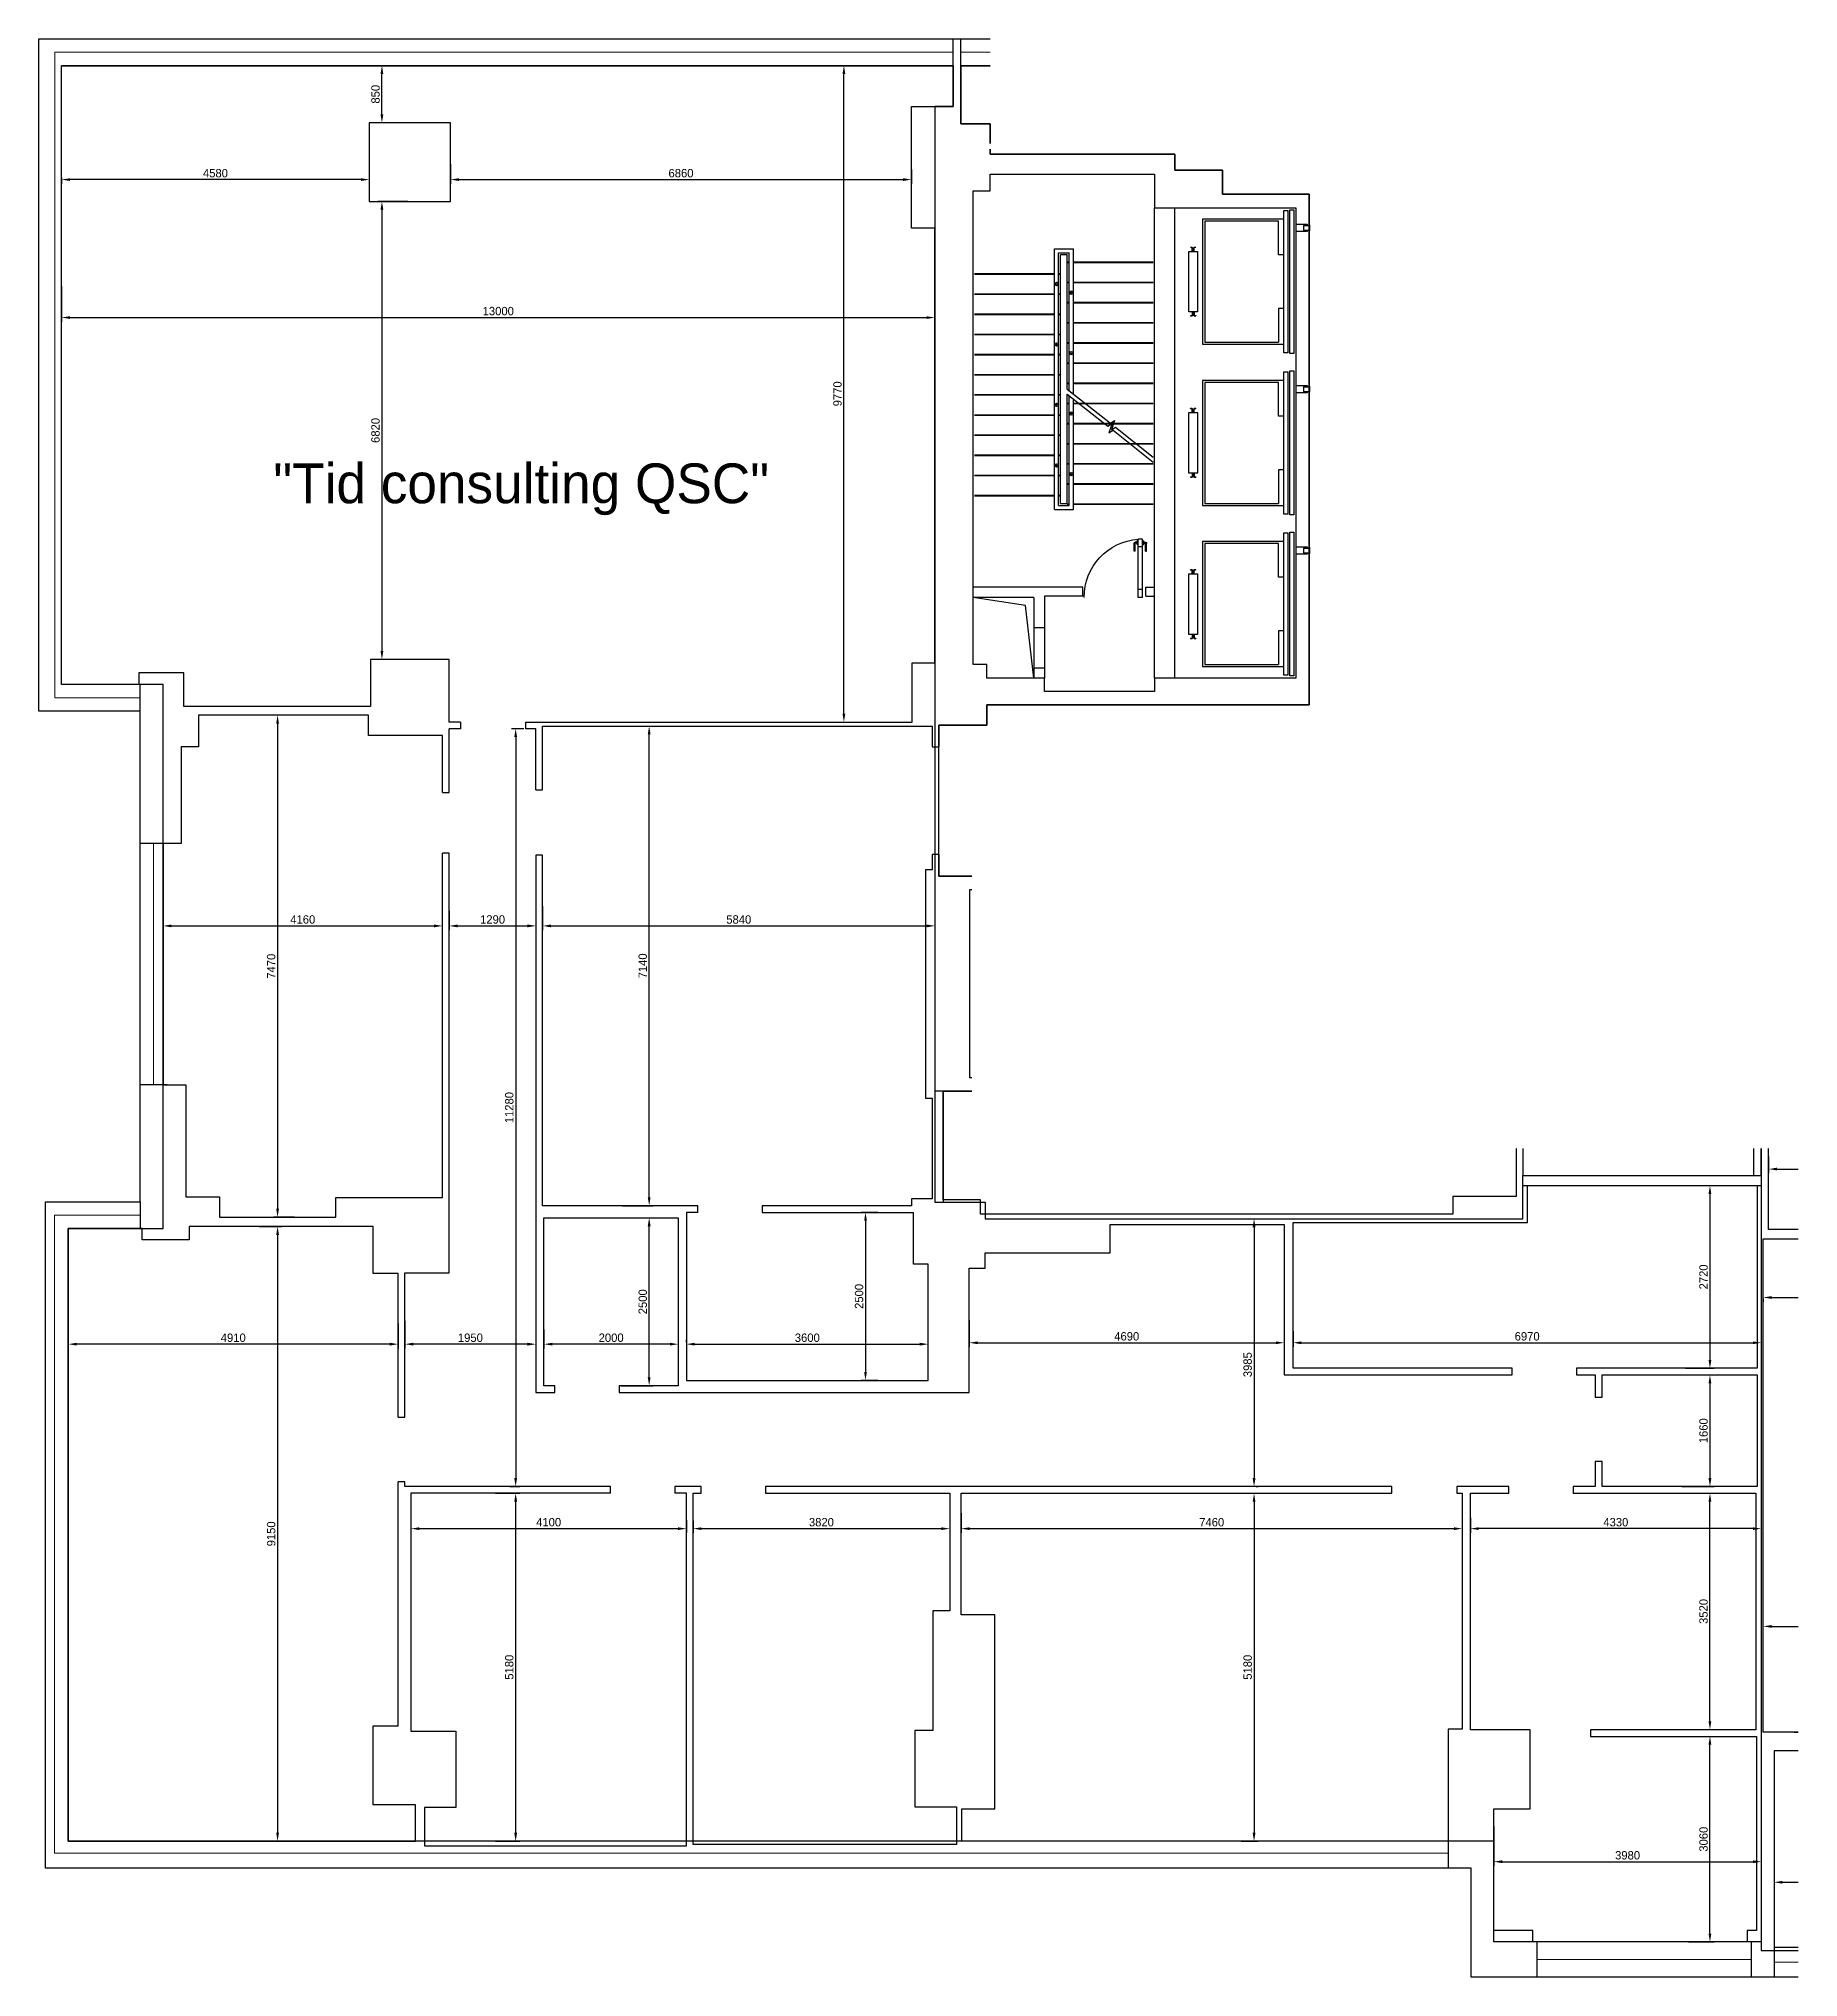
# Model space of a CAD drawing. Header units: millimetres. Extents: x 1184073 to 1210263, y -158142 to -129287.
import ezdxf

# ---------------------------------------------------------------- set-up
doc = ezdxf.new("R2010")
doc.units = ezdxf.units.MM
doc.linetypes.add('HIDDEN2', pattern=[4.7625, 3.175, -1.5875])
for name, color, linetype in [('Baca', 7, 'Continuous'), ('Divar-esas', 7, 'Continuous'), ('Divar-komek', 7, 'Continuous'), ('Lift', 7, 'Continuous'), ('Meheccer', 7, 'Continuous'), ('OFFICE_BOUNDARY', 3, 'Continuous'), ('Pillekan', 7, 'Continuous'), ('Qapi', 7, 'Continuous')]:
    doc.layers.add(name, color=color, linetype=linetype)

msp = doc.modelspace()

# ---------------------------------------------------------------- linework, layer by layer
for p, q in [((1184073, -139297), (1184073, -129287)), ((1184073, -129287), (1198233, -129287)), ((1198233, -129687), (1197798, -129687)), ((1197798, -129687), (1197798, -130552)), ((1197798, -130552), (1198233, -130552)), ((1198233, -130552), (1198233, -130847)), ((1198233, -130932), (1198233, -131002)), ((1198233, -131002), (1200983, -131002)), ((1200983, -131002), (1200983, -131242)), ((1200983, -131242), (1201693, -131242)), ((1201693, -131242), (1201693, -131602)), ((1201693, -131602), (1202983, -131602)), ((1202983, -131602), (1202983, -139202)), ((1201244, -132392), (1201218, -132392)), ((1201218, -132396), (1201218, -132392)), ((1201240, -132396), (1201218, -132396)), ((1201244, -132448), (1201244, -132400)), ((1201248, -132444), (1201248, -132396)), ((1201268, -132444), (1201268, -132396)), ((1201298, -132392), (1201272, -132392)), ((1201272, -132448), (1201272, -132400)), ((1201298, -132396), (1201276, -132396)), ((1201298, -132396), (1201298, -132392)), ((1201268, -132452), (1201248, -132452)), ((1201264, -132448), (1201252, -132448)), ((1201218, -133408), (1201218, -133412)), ((1201218, -133408), (1201240, -133408)), ((1201218, -133412), (1201244, -133412)), ((1201244, -133356), (1201244, -133404)), ((1201248, -133352), (1201268, -133352)), ((1201248, -133360), (1201248, -133408)), ((1201252, -133356), (1201264, -133356)), ((1201268, -133360), (1201268, -133408)), ((1201272, -133356), (1201272, -133404)), ((1201272, -133412), (1201298, -133412)), ((1201276, -133408), (1201298, -133408)), ((1201298, -133408), (1201298, -133412)), ((1201244, -134792), (1201218, -134792)), ((1201218, -134796), (1201218, -134792)), ((1201240, -134796), (1201218, -134796)), ((1201244, -134848), (1201244, -134800)), ((1201248, -134844), (1201248, -134796)), ((1201268, -134852), (1201248, -134852)), ((1201264, -134848), (1201252, -134848)), ((1201268, -134844), (1201268, -134796)), ((1201298, -134792), (1201272, -134792)), ((1201272, -134848), (1201272, -134800)), ((1201298, -134796), (1201276, -134796)), ((1201298, -134796), (1201298, -134792)), ((1201218, -135808), (1201218, -135812)), ((1201218, -135808), (1201240, -135808)), ((1201218, -135812), (1201244, -135812)), ((1201244, -135756), (1201244, -135804)), ((1201248, -135752), (1201268, -135752)), ((1201248, -135760), (1201248, -135808)), ((1201252, -135756), (1201264, -135756)), ((1201268, -135760), (1201268, -135808)), ((1201272, -135756), (1201272, -135804)), ((1201272, -135812), (1201298, -135812)), ((1201276, -135808), (1201298, -135808)), ((1201298, -135808), (1201298, -135812)), ((1201244, -137192), (1201218, -137192)), ((1201218, -137196), (1201218, -137192)), ((1201240, -137196), (1201218, -137196)), ((1201244, -137248), (1201244, -137200)), ((1201248, -137244), (1201248, -137196)), ((1201268, -137252), (1201248, -137252)), ((1201264, -137248), (1201252, -137248)), ((1201268, -137244), (1201268, -137196)), ((1201298, -137192), (1201272, -137192)), ((1201272, -137248), (1201272, -137200)), ((1201298, -137196), (1201276, -137196)), ((1201298, -137196), (1201298, -137192)), ((1201218, -138208), (1201218, -138212)), ((1201218, -138208), (1201240, -138208)), ((1201218, -138212), (1201244, -138212)), ((1201244, -138156), (1201244, -138204)), ((1201248, -138152), (1201268, -138152)), ((1201248, -138160), (1201248, -138208)), ((1201252, -138156), (1201264, -138156)), ((1201268, -138160), (1201268, -138208)), ((1201272, -138156), (1201272, -138204)), ((1201272, -138212), (1201298, -138212)), ((1201276, -138208), (1201298, -138208)), ((1201298, -138208), (1201298, -138212)), ((1185583, -139297), (1184073, -139297)), ((1185583, -146597), (1185583, -139297)), ((1202983, -139202), (1198183, -139202)), ((1198183, -139202), (1198183, -139502)), ((1198183, -139502), (1197473, -139502)), ((1197473, -139502), (1197473, -139827)), ((1197473, -141427), (1197473, -141752)), ((1197473, -141752), (1197963, -141752)), ((1197933, -144752), (1197933, -141952)), ((1197933, -141952), (1197963, -141952)), ((1197933, -144752), (1197933, -141952)), ((1197933, -141952), (1197963, -141952)), ((1197963, -144752), (1197933, -144752)), ((1197963, -144752), (1197933, -144752)), ((1197963, -144952), (1197533, -144952)), ((1197533, -144952), (1197533, -146602)), ((1197533, -146572), (1197533, -144952)), ((1197533, -144952), (1197963, -144952)), ((1206063, -145807), (1206063, -146522)), ((1206163, -145807), (1206163, -146207)), ((1209603, -146207), (1209603, -145807)), ((1209713, -146207), (1209713, -145807)), ((1209823, -147012), (1209823, -145807)), ((1206163, -146852), (1206163, -146207)), ((1206163, -146207), (1209713, -146207)), ((1206163, -146207), (1209603, -146207)), ((1198093, -146572), (1197533, -146572)), ((1198093, -146782), (1198093, -146572)), ((1206063, -146522), (1205123, -146522)), ((1205123, -146522), (1205123, -146782)), ((1184173, -156517), (1184173, -146597)), ((1184173, -146597), (1185583, -146597)), ((1197533, -146602), (1198163, -146602)), ((1205123, -146782), (1198093, -146782)), ((1198163, -146602), (1198163, -146852)), ((1198163, -146852), (1206163, -146852)), ((1209743, -154492), (1209743, -147152)), ((1209743, -147152), (1210263, -147152)), ((1210263, -147012), (1209823, -147012)), ((1193813, -156167), (1193813, -150937)), ((1193813, -150937), (1193933, -150937)), ((1194893, -150937), (1197633, -150937)), ((1197633, -150937), (1197633, -152687)), ((1197633, -152687), (1197383, -152687)), ((1197383, -152687), (1197383, -154467)), ((1197383, -154467), (1197113, -154467)), ((1197113, -154467), (1197113, -155607)), ((1210263, -154492), (1209743, -154492)), ((1210263, -154772), (1209903, -154772)), ((1209903, -154772), (1209903, -157522)), ((1197113, -155607), (1197733, -155607)), ((1197733, -155607), (1197733, -156167)), ((1197733, -156167), (1193813, -156167)), ((1205393, -156517), (1184173, -156517)), ((1205393, -158142), (1205393, -156517)), ((1209903, -157522), (1209903, -157692)), ((1209903, -157692), (1210263, -157692)), ((1210263, -158142), (1205393, -158142))]:
    msp.add_line(p, q)
at = {"color": 5, "lineweight": 5}
for p, q in [((1197798, -129487), (1198233, -129487)), ((1209903, -157917), (1210263, -157917))]:
    msp.add_line(p, q, dxfattribs=at)
at = {"color": 18, "lineweight": 30, "true_color": 0x000000}
for p, q in [((1184413, -138897), (1184413, -129687)), ((1184413, -129687), (1197683, -129687)), ((1197683, -129687), (1197683, -130297)), ((1197683, -130297), (1197413, -130297)), ((1197413, -130297), (1197413, -146602)), ((1185923, -138897), (1184413, -138897)), ((1185923, -146997), (1185923, -138897)), ((1209713, -145807), (1209713, -157742)), ((1206163, -146852), (1206163, -146357)), ((1206163, -146357), (1209713, -146357)), ((1209713, -146357), (1209713, -157617)), ((1197413, -146602), (1198163, -146602)), ((1198163, -146602), (1198163, -146852)), ((1198163, -146852), (1206163, -146852)), ((1184513, -156117), (1184513, -146997)), ((1184513, -146997), (1185923, -146997)), ((1205733, -156117), (1184513, -156117)), ((1205733, -157617), (1205733, -156117)), ((1209713, -157617), (1205733, -157617)), ((1209713, -157742), (1210263, -157742))]:
    msp.add_line(p, q, dxfattribs=at)
at = {"color": 0, "lineweight": -2, "transparency": 16777216}
for p, q in [((1189523, -129687), (1189119, -129687)), ((1189181, -130412), (1189181, -129812)), ((1195809, -129687), (1196120, -129687)), ((1196058, -139332), (1196058, -129812)), ((1189523, -130537), (1189119, -130537)), ((1190203, -131153), (1190203, -131445)), ((1197063, -131233), (1197063, -131445)), ((1184413, -131351), (1184413, -131445)), ((1188868, -131383), (1184538, -131383)), ((1188993, -131351), (1188993, -131445)), ((1190328, -131383), (1196938, -131383)), ((1189567, -131707), (1189119, -131707)), ((1189181, -131832), (1189181, -138402)), ((1184413, -132972), (1184413, -133499)), ((1197413, -132972), (1197413, -133499)), ((1184538, -133437), (1197288, -133437)), ((1189567, -138527), (1189119, -138527)), ((1188279, -139357), (1187566, -139357)), ((1187628, -139482), (1187628, -146702)), ((1191292, -139557), (1191109, -139557)), ((1192936, -139517), (1193221, -139517)), ((1193159, -146532), (1193159, -139642)), ((1195809, -139457), (1196120, -139457)), ((1191172, -139682), (1191172, -150712)), ((1191573, -142200), (1191573, -142554)), ((1185923, -142461), (1185923, -142429)), ((1186048, -142492), (1189958, -142492)), ((1190083, -142461), (1190083, -142429)), ((1190183, -142268), (1190183, -142554)), ((1190308, -142492), (1191348, -142492)), ((1191473, -142268), (1191473, -142554)), ((1191698, -142492), (1197288, -142492)), ((1197413, -142327), (1197413, -142554)), ((1209823, -145923), (1209823, -146174)), ((1208586, -146357), (1209011, -146357)), ((1208949, -146482), (1208949, -148952)), ((1187882, -146827), (1187566, -146827)), ((1192759, -146657), (1193221, -146657)), ((1192904, -146837), (1193221, -146837)), ((1196567, -146757), (1196317, -146757)), ((1202194, -146852), (1202226, -146852)), ((1187355, -146967), (1187691, -146967)), ((1187628, -147092), (1187628, -155992)), ((1193159, -149212), (1193159, -146962)), ((1196379, -146882), (1196379, -149132)), ((1202163, -146977), (1202163, -150712)), ((1202613, -148230), (1202613, -148760)), ((1209743, -148045), (1209743, -148086)), ((1184513, -148587), (1184513, -148781)), ((1189423, -148411), (1189423, -148781)), ((1189523, -148371), (1189523, -148781)), ((1191473, -148391), (1191473, -148781)), ((1191593, -148501), (1191593, -148781)), ((1193593, -148501), (1193593, -148781)), ((1197923, -148362), (1197923, -148760)), ((1202743, -148526), (1202743, -148760)), ((1209713, -148422), (1209713, -148760)), ((1189298, -148718), (1184638, -148718)), ((1191348, -148718), (1189648, -148718)), ((1193468, -148718), (1191718, -148718)), ((1193713, -148687), (1193713, -148656)), ((1193838, -148718), (1197188, -148718)), ((1197313, -148687), (1197313, -148656)), ((1198048, -148697), (1202488, -148697)), ((1202868, -148697), (1209588, -148697)), ((1208529, -149177), (1209011, -149177)), ((1208586, -149077), (1209011, -149077)), ((1192744, -149337), (1193221, -149337)), ((1196567, -149257), (1196317, -149257)), ((1208949, -149302), (1208949, -150712)), ((1191084, -150837), (1191234, -150837)), ((1202194, -150837), (1202226, -150837)), ((1208529, -150837), (1209011, -150837)), ((1190870, -150937), (1191234, -150937)), ((1191172, -155992), (1191172, -151062)), ((1201970, -150937), (1202226, -150937)), ((1202163, -151062), (1202163, -155992)), ((1208949, -154332), (1208949, -151062)), ((1208980, -150937), (1209011, -150937)), ((1189613, -151336), (1189613, -151527)), ((1189738, -151464), (1193588, -151464)), ((1193713, -151336), (1193713, -151527)), ((1193813, -151348), (1193813, -151527)), ((1193938, -151464), (1197508, -151464)), ((1197633, -151348), (1197633, -151527)), ((1197803, -151232), (1197803, -151527)), ((1197928, -151464), (1205138, -151464)), ((1205263, -151353), (1205263, -151527)), ((1205383, -151303), (1205383, -151527)), ((1209588, -151464), (1205508, -151464)), ((1209713, -151303), (1209713, -151527)), ((1209743, -152888), (1209743, -152857)), ((1208742, -154557), (1209011, -154557)), ((1209192, -154457), (1208886, -154457)), ((1208949, -157492), (1208949, -154682)), ((1205733, -155900), (1205733, -156484)), ((1209713, -155900), (1209713, -156484)), ((1187129, -156117), (1187691, -156117)), ((1190870, -156117), (1191234, -156117)), ((1201970, -156117), (1202226, -156117)), ((1205858, -156422), (1209588, -156422)), ((1209903, -156643), (1209903, -156790)), ((1208629, -157617), (1209011, -157617))]:
    msp.add_line(p, q, dxfattribs=at)
at = {"color": 1, "lineweight": 30}
for p, q in [((1197798, -129687), (1198233, -129687)), ((1197798, -130297), (1197798, -129687)), ((1197798, -130552), (1197798, -130297)), ((1198233, -130552), (1197798, -130552)), ((1198233, -130847), (1198233, -130552)), ((1198233, -131002), (1198233, -130932)), ((1200983, -131002), (1198233, -131002)), ((1200983, -131242), (1200983, -131002)), ((1201693, -131242), (1200983, -131242)), ((1201693, -131602), (1201693, -131242)), ((1202983, -131602), (1201693, -131602)), ((1202983, -139202), (1202983, -131602)), ((1198183, -139502), (1198183, -139202)), ((1198183, -139202), (1202983, -139202)), ((1197473, -141752), (1197473, -139502)), ((1197473, -139502), (1198183, -139502)), ((1197963, -141752), (1197473, -141752)), ((1197963, -144952), (1197413, -144952)), ((1197413, -144952), (1197413, -146602)), ((1209603, -146207), (1209603, -145807)), ((1206163, -146522), (1206163, -146207)), ((1206163, -146207), (1209603, -146207)), ((1206163, -146852), (1206163, -146522)), ((1197413, -146602), (1198163, -146602)), ((1198163, -146602), (1198163, -146852)), ((1198163, -146852), (1205123, -146852)), ((1205123, -146852), (1206163, -146852))]:
    msp.add_line(p, q, dxfattribs=at)
at = {"color": 0, "lineweight": -2}
for p, q in [((1209948, -146112), (1210263, -146112)), ((1210201, -147152), (1210263, -147152)), ((1209868, -148024), (1210263, -148024)), ((1209868, -152919), (1210263, -152919)), ((1210201, -154492), (1210263, -154492)), ((1210028, -156728), (1210263, -156728))]:
    msp.add_line(p, q, dxfattribs=at)
at = {"color": 5, "lineweight": 5}
for points in [[(1197683, -129487), (1184310, -129487), (1184310, -139096), (1185583, -139096)], [(1185783, -141267), (1185783, -144857)], [(1185583, -146797), (1184309, -146797), (1184309, -156296), (1205053, -156296)], [(1206373, -157879), (1209563, -157879)]]:
    msp.add_lwpolyline(points, dxfattribs=at)
for points in [[(1197683, -129687), (1197683, -129287)], [(1197798, -129882), (1197798, -129287)], [(1189013, -138527), (1189013, -139227), (1186233, -139227), (1186233, -138727), (1185563, -138727), (1185563, -138897), (1184413, -138897), (1184413, -129687)], [(1197683, -129687), (1184413, -129687)], [(1191323, -139457), (1197073, -139457), (1197073, -138577), (1197413, -138577), (1197413, -132107), (1197063, -132107), (1197063, -130297), (1197683, -130297), (1197683, -129687)], [(1188993, -131707), (1190203, -131707), (1190203, -130537), (1188993, -130537), (1188993, -131707)], [(1197983, -131552), (1198233, -131552), (1198233, -131302), (1200683, -131302), (1200683, -131802), (1202783, -131802), (1202783, -138802), (1200683, -138802), (1200683, -139002), (1199043, -139002), (1199043, -138802), (1198183, -138802), (1198183, -138602), (1197983, -138602), (1197983, -131552)], [(1197983, -131552), (1198233, -131552), (1198233, -131302), (1200683, -131302), (1200683, -131802), (1202783, -131802), (1202783, -138802), (1200683, -138802), (1200683, -139002), (1199043, -139002), (1199043, -138802), (1198183, -138802), (1198183, -138602), (1197983, -138602), (1197983, -131552)], [(1200683, -138802), (1200683, -131802)], [(1200983, -138802), (1200983, -131802)], [(1190353, -139457), (1190183, -139457), (1190183, -138527), (1189013, -138527)], [(1185583, -139297), (1185583, -138897)], [(1190083, -140507), (1190083, -139657), (1188983, -139657), (1188983, -139357), (1186453, -139357), (1186453, -139827), (1186193, -139827)], [(1190083, -140507), (1190183, -140507), (1190183, -139557)], [(1190353, -139457), (1190353, -139557), (1190183, -139557)], [(1191473, -139557), (1191323, -139557), (1191323, -139457)], [(1191473, -140467), (1191573, -140467), (1191573, -139517), (1197373, -139517)], [(1191473, -140467), (1191473, -139557)], [(1197373, -139517), (1197373, -139827), (1197473, -139827)], [(1186193, -139827), (1186193, -141267), (1185923, -141267), (1185923, -144857), (1186263, -144857), (1186263, -146527), (1186763, -146527), (1186763, -146827), (1188493, -146827), (1188493, -146537), (1190083, -146537), (1190083, -141407)], [(1185983, -141267), (1185583, -141267)], [(1189423, -149807), (1189523, -149807), (1189523, -147657), (1190183, -147657), (1190183, -141407), (1190083, -141407)], [(1193883, -146757), (1193883, -146657), (1191573, -146657), (1191573, -141437), (1191473, -141437)], [(1191473, -141437), (1191473, -149437), (1191753, -149437), (1191753, -149337)], [(1197473, -141427), (1197373, -141427), (1197373, -141657), (1197273, -141657), (1197273, -145057), (1197373, -145057), (1197373, -146557), (1197063, -146557), (1197063, -146657), (1194843, -146657), (1194843, -146757)], [(1185983, -144857), (1185583, -144857)], [(1206003, -149077), (1202743, -149077), (1202743, -146907), (1206233, -146907), (1206233, -146357), (1209653, -146357), (1209653, -149077), (1206963, -149077)], [(1185583, -146597), (1185583, -146997)], [(1191753, -149337), (1191593, -149337), (1191593, -146837), (1193593, -146837), (1193593, -149337), (1192713, -149337)], [(1193883, -146757), (1193713, -146757), (1193713, -149257), (1197313, -149257), (1197313, -147527)], [(1194843, -146757), (1197093, -146757)], [(1197313, -147527), (1197093, -147527), (1197093, -146757)], [(1189423, -149807), (1189423, -147667), (1189053, -147667), (1189053, -146967), (1186313, -146967), (1186313, -147167), (1185613, -147167), (1185613, -146997), (1184513, -146997), (1184513, -156117), (1189423, -156117)], [(1192713, -149337), (1192713, -149437), (1197923, -149437), (1197923, -147587), (1198163, -147587), (1198163, -147357), (1200023, -147357), (1200023, -146937), (1202613, -146937), (1202613, -149177)], [(1202613, -149177), (1206003, -149177)], [(1206003, -149177), (1206003, -149077)], [(1206963, -149077), (1206963, -149177), (1207243, -149177), (1207243, -149507), (1207343, -149507)], [(1207343, -149507), (1207343, -149177), (1209653, -149177), (1209653, -150837), (1207343, -150837), (1207343, -150467)], [(1207343, -150467), (1207243, -150467), (1207243, -150837), (1206913, -150837), (1206913, -150937)], [(1189053, -155577), (1189053, -154397), (1189423, -154397), (1189423, -150767)], [(1189523, -150837), (1189523, -150767), (1189423, -150767)], [(1192583, -150837), (1189523, -150837)], [(1192583, -150937), (1192583, -150837)], [(1193933, -150937), (1193933, -150837), (1193543, -150837), (1193543, -150937)], [(1204213, -150937), (1204213, -150837), (1194893, -150837), (1194893, -150937)], [(1205953, -150937), (1205953, -150837), (1205183, -150837), (1205183, -150937)], [(1192583, -150937), (1189613, -150937), (1189613, -154477), (1190283, -154477), (1190283, -155617), (1189813, -155617), (1189813, -156187), (1193713, -156187), (1193713, -150937), (1193543, -150937)], [(1205183, -150937), (1205263, -150937), (1205263, -154447), (1205053, -154447), (1205053, -156117), (1197813, -156117), (1197813, -155637), (1198303, -155637), (1198303, -152747), (1197803, -152747), (1197803, -150937), (1204213, -150937)], [(1206273, -154557), (1206273, -154457), (1205383, -154457), (1205383, -150937), (1205953, -150937)], [(1206913, -150937), (1209633, -150937), (1209633, -154457), (1207173, -154457), (1207173, -154557)], [(1207173, -154557), (1209643, -154557), (1209643, -157447), (1209503, -157447), (1209503, -157617), (1206313, -157617), (1206313, -157447), (1205733, -157447), (1205733, -155637), (1206273, -155637), (1206273, -154557)], [(1184513, -156117), (1189683, -156117), (1189683, -155577), (1189053, -155577)], [(1205053, -156117), (1205053, -156517)], [(1206373, -157617), (1206373, -158142)], [(1209563, -157617), (1209563, -158142)], [(1209903, -157692), (1209903, -158142)]]:
    msp.add_lwpolyline(points)
at = {"extrusion": (0, 0, -1)}
for centre, start, end in [((-1201240, -132400), 90, 180), ((-1201244, -132396), 90, 180), ((-1201252, -132444), -90, 0), ((-1201264, -132444), 180, -90), ((-1201272, -132396), 0, 90), ((-1201276, -132400), 0, 90), ((-1201248, -132448), -90, 0), ((-1201268, -132448), 180, -90), ((-1201240, -133404), 180, -90), ((-1201248, -133356), 0, 90), ((-1201244, -133408), 180, -90), ((-1201252, -133360), 0, 90), ((-1201264, -133360), 90, 180), ((-1201268, -133356), 90, 180), ((-1201272, -133408), -90, 0), ((-1201276, -133404), -90, 0), ((-1201240, -134800), 90, 180), ((-1201244, -134796), 90, 180), ((-1201248, -134848), -90, 0), ((-1201252, -134844), -90, 0), ((-1201264, -134844), 180, -90), ((-1201272, -134796), 0, 90), ((-1201268, -134848), 180, -90), ((-1201276, -134800), 0, 90), ((-1201240, -135804), 180, -90), ((-1201248, -135756), 0, 90), ((-1201244, -135808), 180, -90), ((-1201252, -135760), 0, 90), ((-1201264, -135760), 90, 180), ((-1201268, -135756), 90, 180), ((-1201272, -135808), -90, 0), ((-1201276, -135804), -90, 0), ((-1201240, -137200), 90, 180), ((-1201244, -137196), 90, 180), ((-1201248, -137248), -90, 0), ((-1201252, -137244), -90, 0), ((-1201264, -137244), 180, -90), ((-1201272, -137196), 0, 90), ((-1201268, -137248), 180, -90), ((-1201276, -137200), 0, 90), ((-1201240, -138204), 180, -90), ((-1201248, -138156), 0, 90), ((-1201244, -138208), 180, -90), ((-1201252, -138160), 0, 90), ((-1201264, -138160), 90, 180), ((-1201268, -138156), 90, 180), ((-1201272, -138208), -90, 0), ((-1201276, -138204), -90, 0)]:
    msp.add_arc(centre, 4, start, end, dxfattribs=at)
at = {"color": 0, "transparency": 16777216}
for points in [[(1189160, -129812), (1189202, -129812), (1189181, -129687)], [(1196037, -129812), (1196079, -129812), (1196058, -129687)], [(1189160, -130412), (1189202, -130412), (1189181, -130537)], [(1184538, -131362), (1184538, -131404), (1184413, -131383)], [(1188868, -131362), (1188868, -131404), (1188993, -131383)], [(1190328, -131362), (1190328, -131404), (1190203, -131383)], [(1196938, -131362), (1196938, -131404), (1197063, -131383)], [(1189160, -131832), (1189202, -131832), (1189181, -131707)], [(1184538, -133416), (1184538, -133457), (1184413, -133437)], [(1197288, -133416), (1197288, -133457), (1197413, -133437)], [(1189160, -138402), (1189202, -138402), (1189181, -138527)], [(1187607, -139482), (1187649, -139482), (1187628, -139357)], [(1196037, -139332), (1196079, -139332), (1196058, -139457)], [(1191151, -139682), (1191193, -139682), (1191172, -139557)], [(1193138, -139642), (1193180, -139642), (1193159, -139517)], [(1186048, -142471), (1186048, -142513), (1185923, -142492)], [(1189958, -142471), (1189958, -142513), (1190083, -142492)], [(1190308, -142471), (1190308, -142513), (1190183, -142492)], [(1191348, -142471), (1191348, -142513), (1191473, -142492)], [(1191698, -142471), (1191698, -142513), (1191573, -142492)], [(1197288, -142471), (1197288, -142513), (1197413, -142492)], [(1209948, -146091), (1209948, -146132), (1209823, -146112)], [(1193138, -146532), (1193180, -146532), (1193159, -146657)], [(1208928, -146482), (1208970, -146482), (1208949, -146357)], [(1187607, -146702), (1187649, -146702), (1187628, -146827)], [(1193138, -146962), (1193180, -146962), (1193159, -146837)], [(1196359, -146882), (1196400, -146882), (1196379, -146757)], [(1202142, -146977), (1202184, -146977), (1202163, -146852)], [(1187607, -147092), (1187649, -147092), (1187628, -146967)], [(1209868, -148003), (1209868, -148044), (1209743, -148024)], [(1184638, -148697), (1184638, -148739), (1184513, -148718)], [(1189298, -148697), (1189298, -148739), (1189423, -148718)], [(1189648, -148697), (1189648, -148739), (1189523, -148718)], [(1191348, -148697), (1191348, -148739), (1191473, -148718)], [(1191718, -148697), (1191718, -148739), (1191593, -148718)], [(1193468, -148697), (1193468, -148739), (1193593, -148718)], [(1193838, -148697), (1193838, -148739), (1193713, -148718)], [(1197188, -148697), (1197188, -148739), (1197313, -148718)], [(1198048, -148677), (1198048, -148718), (1197923, -148697)], [(1202488, -148677), (1202488, -148718), (1202613, -148697)], [(1202868, -148677), (1202868, -148718), (1202743, -148697)], [(1209588, -148677), (1209588, -148718), (1209713, -148697)], [(1196359, -149132), (1196400, -149132), (1196379, -149257)], [(1208928, -148952), (1208970, -148952), (1208949, -149077)], [(1208928, -149302), (1208970, -149302), (1208949, -149177)], [(1193138, -149212), (1193180, -149212), (1193159, -149337)], [(1191151, -150712), (1191193, -150712), (1191172, -150837)], [(1202142, -150712), (1202184, -150712), (1202163, -150837)], [(1208928, -150712), (1208970, -150712), (1208949, -150837)], [(1191151, -151062), (1191193, -151062), (1191172, -150937)], [(1202142, -151062), (1202184, -151062), (1202163, -150937)], [(1208928, -151062), (1208970, -151062), (1208949, -150937)], [(1189738, -151444), (1189738, -151485), (1189613, -151464)], [(1193588, -151444), (1193588, -151485), (1193713, -151464)], [(1193938, -151444), (1193938, -151485), (1193813, -151464)], [(1197508, -151444), (1197508, -151485), (1197633, -151464)], [(1197928, -151444), (1197928, -151485), (1197803, -151464)], [(1205138, -151444), (1205138, -151485), (1205263, -151464)], [(1205508, -151444), (1205508, -151485), (1205383, -151464)], [(1209588, -151444), (1209588, -151485), (1209713, -151464)], [(1209868, -152898), (1209868, -152940), (1209743, -152919)], [(1208928, -154332), (1208970, -154332), (1208949, -154457)], [(1208928, -154682), (1208970, -154682), (1208949, -154557)], [(1187607, -155992), (1187649, -155992), (1187628, -156117)], [(1191151, -155992), (1191193, -155992), (1191172, -156117)], [(1202142, -155992), (1202184, -155992), (1202163, -156117)], [(1205858, -156401), (1205858, -156443), (1205733, -156422)], [(1209588, -156401), (1209588, -156443), (1209713, -156422)], [(1210028, -156707), (1210028, -156749), (1209903, -156728)], [(1208928, -157492), (1208970, -157492), (1208949, -157617)]]:
    msp.add_solid(points, dxfattribs=at)
at = {"layer": 'Baca'}
for p, q in [((1198763, -137724), (1197983, -137602)), ((1198883, -138802), (1198763, -137724))]:
    msp.add_line(p, q, dxfattribs=at)
at = {"layer": 'Divar-esas'}
for p, q in [((1199613, -137452), (1197983, -137452)), ((1198883, -137602), (1197983, -137602)), ((1198883, -137602), (1198883, -138052)), ((1199613, -137582), (1199043, -137582)), ((1199043, -137582), (1199043, -138052)), ((1199613, -137582), (1199613, -137452)), ((1200553, -137452), (1200683, -137452)), ((1200553, -137582), (1200553, -137452)), ((1200553, -137582), (1200683, -137582)), ((1198883, -138052), (1199043, -138052)), ((1198883, -138652), (1198883, -138802)), ((1198883, -138652), (1199043, -138652)), ((1199043, -138652), (1199043, -138802))]:
    msp.add_line(p, q, dxfattribs=at)
at = {"layer": 'Divar-komek'}
for p, q in [((1198883, -138052), (1198883, -138652)), ((1199043, -138052), (1199043, -138652))]:
    msp.add_line(p, q, dxfattribs=at)
at = {"layer": 'Lift'}
for p, q in [((1202608, -133962), (1202608, -131842)), ((1202608, -131842), (1202668, -131842)), ((1202668, -131842), (1202668, -133962)), ((1202698, -133972), (1202698, -131832)), ((1202698, -131832), (1202753, -131832)), ((1202698, -131832), (1202753, -131832)), ((1202753, -131832), (1202753, -133972)), ((1201398, -131971), (1201398, -133833)), ((1202608, -131971), (1201398, -131971)), ((1201428, -132002), (1201428, -133802)), ((1202528, -132002), (1201428, -132002)), ((1202528, -132502), (1202528, -132002)), ((1202608, -132502), (1202528, -132502)), ((1202608, -133302), (1202528, -133302)), ((1202528, -133302), (1202528, -133802)), ((1201398, -133833), (1202608, -133833)), ((1201428, -133802), (1202528, -133802)), ((1202668, -133962), (1202608, -133962)), ((1202753, -133972), (1202698, -133972)), ((1201398, -134371), (1201398, -136233)), ((1202608, -134371), (1201398, -134371)), ((1201428, -134402), (1201428, -136202)), ((1202528, -134402), (1201428, -134402)), ((1202528, -134902), (1202528, -134402)), ((1202608, -136362), (1202608, -134242)), ((1202608, -134242), (1202668, -134242)), ((1202668, -134242), (1202668, -136362)), ((1202698, -136372), (1202698, -134232)), ((1202698, -134232), (1202753, -134232)), ((1202698, -134232), (1202753, -134232)), ((1202753, -134232), (1202753, -136372)), ((1202608, -134902), (1202528, -134902)), ((1202608, -135702), (1202528, -135702)), ((1202528, -135702), (1202528, -136202)), ((1201398, -136233), (1202608, -136233)), ((1201428, -136202), (1202528, -136202)), ((1202668, -136362), (1202608, -136362)), ((1202753, -136372), (1202698, -136372)), ((1201398, -136771), (1201398, -138633)), ((1202608, -136771), (1201398, -136771)), ((1202608, -138762), (1202608, -136642)), ((1202608, -136642), (1202668, -136642)), ((1202668, -136642), (1202668, -138762)), ((1202698, -138772), (1202698, -136632)), ((1202698, -136632), (1202753, -136632)), ((1202698, -136632), (1202753, -136632)), ((1202753, -136632), (1202753, -138772)), ((1201428, -136802), (1201428, -138602)), ((1202528, -136802), (1201428, -136802)), ((1202528, -137302), (1202528, -136802)), ((1202608, -137302), (1202528, -137302)), ((1202608, -138102), (1202528, -138102)), ((1202528, -138102), (1202528, -138602)), ((1201398, -138633), (1202608, -138633)), ((1201428, -138602), (1202528, -138602)), ((1202668, -138762), (1202608, -138762)), ((1202753, -138772), (1202698, -138772))]:
    msp.add_line(p, q, dxfattribs=at)
at = {"layer": 'Lift', "linetype": 'Continuous'}
for p, q in [((1202783, -132047), (1202953, -132047)), ((1202898, -132067), (1202983, -132067)), ((1202898, -132067), (1202898, -132137)), ((1202898, -132137), (1202983, -132137)), ((1202953, -132047), (1202953, -132067)), ((1202953, -132137), (1202953, -132157)), ((1202983, -132057), (1202986, -132057)), ((1202983, -132147), (1202986, -132147)), ((1202986, -132057), (1202986, -132147)), ((1202953, -132157), (1202783, -132157)), ((1202783, -134447), (1202953, -134447)), ((1202953, -134447), (1202953, -134467)), ((1202983, -134457), (1202986, -134457)), ((1202986, -134457), (1202986, -134547)), ((1202953, -134557), (1202783, -134557)), ((1202898, -134467), (1202983, -134467)), ((1202898, -134467), (1202898, -134537)), ((1202898, -134537), (1202983, -134537)), ((1202953, -134537), (1202953, -134557)), ((1202983, -134547), (1202986, -134547)), ((1202783, -136847), (1202953, -136847)), ((1202953, -136957), (1202783, -136957)), ((1202898, -136867), (1202983, -136867)), ((1202898, -136867), (1202898, -136937)), ((1202898, -136937), (1202983, -136937)), ((1202953, -136847), (1202953, -136867)), ((1202953, -136937), (1202953, -136957)), ((1202983, -136857), (1202986, -136857)), ((1202983, -136947), (1202986, -136947)), ((1202986, -136857), (1202986, -136947))]:
    msp.add_line(p, q, dxfattribs=at)
at = {"layer": 'Lift', "extrusion": (0, 0, -1)}
for points in [[(-1201323, -133352), (-1201193, -133352), (-1201193, -132452), (-1201323, -132452)], [(-1201323, -135752), (-1201193, -135752), (-1201193, -134852), (-1201323, -134852)], [(-1201323, -138152), (-1201193, -138152), (-1201193, -137252), (-1201323, -137252)]]:
    msp.add_lwpolyline(points, close=True, dxfattribs=at)
at = {"layer": 'Meheccer'}
for p, q in [((1199193, -136292), (1199193, -132412)), ((1199193, -132412), (1199473, -132412)), ((1199473, -134573), (1199473, -132412)), ((1199253, -136232), (1199253, -132472)), ((1199253, -132472), (1199413, -132472)), ((1199413, -134526), (1199413, -132472)), ((1199413, -136232), (1199413, -134600)), ((1199473, -136292), (1199473, -134647)), ((1199193, -136292), (1199473, -136292)), ((1199253, -136232), (1199413, -136232))]:
    msp.add_line(p, q, dxfattribs=at)
for centre, radius in [((1199223, -132937), 25), ((1199223, -132937), 5), ((1199443, -133066), 25), ((1199443, -133066), 5), ((1199223, -133837), 25), ((1199443, -133966), 25), ((1199223, -134737), 25), ((1199443, -134866), 25), ((1199443, -134866), 5), ((1199223, -135637), 25), ((1199443, -135766), 25), ((1199443, -135766), 5)]:
    msp.add_circle(centre, radius, dxfattribs=at)
at = {"layer": 'Meheccer', "linetype": 'HIDDEN2'}
for centre in [(1199223, -133837), (1199443, -133966), (1199223, -134737), (1199223, -135637)]:
    msp.add_circle(centre, 5, dxfattribs=at)
at = {"layer": 'OFFICE_BOUNDARY'}
msp.add_lwpolyline([(1184513, -156117), (1184513, -146997), (1185923, -146997), (1185923, -138897), (1184413, -138897), (1184413, -129687), (1197683, -129687), (1197683, -130297), (1197413, -130297), (1197413, -146602), (1198163, -146602), (1198163, -146852), (1206163, -146852), (1206163, -146357), (1209713, -146357), (1209713, -157617), (1205733, -157617), (1205733, -156117), (1184513, -156117)], close=True, dxfattribs=at)
at = {"layer": 'Pillekan'}
for p, q in [((1199283, -136202), (1199283, -132502)), ((1199383, -132502), (1199283, -132502)), ((1199383, -134502), (1199383, -132502)), ((1199383, -132609), (1199413, -132609)), ((1199383, -132616), (1199413, -132616)), ((1199473, -132609), (1200663, -132609)), ((1199473, -132616), (1200663, -132616)), ((1199193, -132787), (1198003, -132787)), ((1199193, -132794), (1198003, -132794)), ((1199283, -132787), (1199253, -132787)), ((1199283, -132794), (1199253, -132794)), ((1199383, -132909), (1199413, -132909)), ((1199383, -132916), (1199413, -132916)), ((1199473, -132909), (1200663, -132909)), ((1199473, -132916), (1200663, -132916)), ((1199193, -133087), (1198003, -133087)), ((1199193, -133094), (1198003, -133094)), ((1199283, -133087), (1199253, -133087)), ((1199283, -133094), (1199253, -133094)), ((1199383, -133209), (1199413, -133209)), ((1199383, -133216), (1199413, -133216)), ((1199473, -133209), (1200663, -133209)), ((1199473, -133216), (1200663, -133216)), ((1199193, -133387), (1198003, -133387)), ((1199193, -133394), (1198003, -133394)), ((1199283, -133387), (1199253, -133387)), ((1199283, -133394), (1199253, -133394)), ((1199383, -133509), (1199413, -133509)), ((1199383, -133516), (1199413, -133516)), ((1199473, -133509), (1200663, -133509)), ((1199473, -133516), (1200663, -133516)), ((1199193, -133687), (1198003, -133687)), ((1199193, -133694), (1198003, -133694)), ((1199283, -133687), (1199253, -133687)), ((1199283, -133694), (1199253, -133694)), ((1199383, -133809), (1199413, -133809)), ((1199383, -133816), (1199413, -133816)), ((1199473, -133809), (1200663, -133809)), ((1199473, -133816), (1200663, -133816)), ((1199193, -133987), (1198003, -133987)), ((1199193, -133994), (1198003, -133994)), ((1199283, -133987), (1199253, -133987)), ((1199283, -133994), (1199253, -133994)), ((1199383, -134109), (1199413, -134109)), ((1199383, -134116), (1199413, -134116)), ((1199473, -134109), (1200663, -134109)), ((1199473, -134116), (1200663, -134116)), ((1199193, -134287), (1198003, -134287)), ((1199193, -134294), (1198003, -134294)), ((1199283, -134287), (1199253, -134287)), ((1199283, -134294), (1199253, -134294)), ((1199383, -134409), (1199413, -134409)), ((1199383, -134416), (1199413, -134416)), ((1199473, -134409), (1200663, -134409)), ((1199473, -134416), (1200663, -134416)), ((1199193, -134587), (1198003, -134587)), ((1199193, -134594), (1198003, -134594)), ((1199283, -134587), (1199253, -134587)), ((1199283, -134594), (1199253, -134594)), ((1199383, -136216), (1199383, -134576)), ((1199383, -134709), (1199413, -134709)), ((1199383, -134716), (1199413, -134716)), ((1199473, -134709), (1200663, -134709)), ((1199473, -134716), (1200663, -134716)), ((1199193, -134887), (1198003, -134887)), ((1199193, -134894), (1198003, -134894)), ((1199283, -134887), (1199253, -134887)), ((1199283, -134894), (1199253, -134894)), ((1199383, -135009), (1199413, -135009)), ((1199383, -135016), (1199413, -135016)), ((1199473, -135009), (1200663, -135009)), ((1199473, -135016), (1200663, -135016)), ((1199193, -135187), (1198003, -135187)), ((1199193, -135194), (1198003, -135194)), ((1199283, -135187), (1199253, -135187)), ((1199283, -135194), (1199253, -135194)), ((1199383, -135309), (1199413, -135309)), ((1199383, -135316), (1199413, -135316)), ((1199473, -135309), (1200663, -135309)), ((1199473, -135316), (1200663, -135316)), ((1199193, -135487), (1198003, -135487)), ((1199193, -135494), (1198003, -135494)), ((1199283, -135487), (1199253, -135487)), ((1199283, -135494), (1199253, -135494)), ((1199383, -135609), (1199413, -135609)), ((1199383, -135616), (1199413, -135616)), ((1199473, -135609), (1200663, -135609)), ((1199473, -135616), (1200663, -135616)), ((1199193, -135787), (1198003, -135787)), ((1199193, -135794), (1198003, -135794)), ((1199283, -135787), (1199253, -135787)), ((1199283, -135794), (1199253, -135794)), ((1199193, -136087), (1198003, -136087)), ((1199193, -136094), (1198003, -136094)), ((1199283, -136087), (1199253, -136087)), ((1199283, -136094), (1199253, -136094)), ((1199383, -135909), (1199413, -135909)), ((1199383, -135916), (1199413, -135916)), ((1199473, -135909), (1200663, -135909)), ((1199473, -135916), (1200663, -135916)), ((1199283, -136202), (1199383, -136202)), ((1199383, -136209), (1199413, -136209)), ((1199383, -136216), (1199413, -136216)), ((1199473, -136209), (1200663, -136209)), ((1199473, -136216), (1200663, -136216))]:
    msp.add_line(p, q, dxfattribs=at)
at = {"layer": 'Pillekan', "linetype": 'Continuous'}
for points in [[(1199383, -134502), (1200024, -135008), (1200086, -134970), (1200040, -135108), (1200102, -135070), (1200663, -135513)], [(1199383, -134576), (1199987, -135053), (1200049, -135015), (1200003, -135153), (1200066, -135115), (1200663, -135587)]]:
    msp.add_lwpolyline(points, dxfattribs=at)
at = {"layer": 'Qapi', "linetype": 'Continuous'}
for p, q in [((1200422, -136815), (1200422, -136762)), ((1200422, -136815), (1200422, -136762)), ((1200440, -136762), (1200422, -136762)), ((1200422, -136815), (1200422, -136762)), ((1200422, -136815), (1200422, -136762)), ((1200440, -136762), (1200422, -136762)), ((1200502, -136762), (1200520, -136762)), ((1200502, -136762), (1200520, -136762)), ((1200520, -136815), (1200520, -136762)), ((1200520, -136815), (1200520, -136762)), ((1200520, -136815), (1200520, -136762)), ((1200520, -136815), (1200520, -136762)), ((1200378, -136913), (1200378, -136797)), ((1200378, -136913), (1200378, -136797)), ((1200395, -136913), (1200378, -136913)), ((1200395, -136913), (1200378, -136913)), ((1200422, -136779), (1200395, -136779)), ((1200422, -136779), (1200395, -136779)), ((1200422, -136779), (1200395, -136779)), ((1200422, -136779), (1200395, -136779)), ((1200422, -136779), (1200395, -136779)), ((1200422, -136779), (1200395, -136779)), ((1200395, -136913), (1200395, -136797)), ((1200422, -136797), (1200395, -136797)), ((1200395, -136913), (1200395, -136797)), ((1200422, -136797), (1200395, -136797)), ((1200440, -136815), (1200422, -136815)), ((1200440, -136815), (1200422, -136815)), ((1200502, -136815), (1200520, -136815)), ((1200502, -136815), (1200520, -136815)), ((1200520, -136779), (1200547, -136779)), ((1200520, -136779), (1200547, -136779)), ((1200520, -136779), (1200547, -136779)), ((1200520, -136779), (1200547, -136779)), ((1200520, -136779), (1200547, -136779)), ((1200520, -136779), (1200547, -136779)), ((1200520, -136797), (1200547, -136797)), ((1200520, -136797), (1200547, -136797)), ((1200547, -136913), (1200547, -136797)), ((1200547, -136913), (1200547, -136797)), ((1200547, -136913), (1200564, -136913)), ((1200547, -136913), (1200564, -136913)), ((1200564, -136913), (1200564, -136797)), ((1200564, -136913), (1200564, -136797))]:
    msp.add_line(p, q, dxfattribs=at)
at = {"layer": 'Qapi'}
for p, q in [((1200502, -136735), (1200440, -136735)), ((1200502, -136735), (1200440, -136735)), ((1200440, -137602), (1200440, -136735)), ((1200502, -136735), (1200440, -136735)), ((1200502, -136735), (1200440, -136735)), ((1200440, -137602), (1200440, -136735)), ((1200502, -137602), (1200502, -136735)), ((1200502, -137602), (1200502, -136735)), ((1200502, -136850), (1200440, -136850)), ((1200502, -136850), (1200440, -136850)), ((1200502, -137486), (1200440, -137486)), ((1200502, -137486), (1200440, -137486)), ((1200502, -137602), (1200440, -137602)), ((1200502, -137602), (1200440, -137602)), ((1200502, -137602), (1200440, -137602)), ((1200502, -137602), (1200440, -137602))]:
    msp.add_line(p, q, dxfattribs=at)
at = {"layer": 'Qapi', "extrusion": (0, 0, -1)}
msp.add_arc((-1200502, -137602), 869, 0, 85.8935, dxfattribs=at)
msp.add_arc((-1200502, -137602), 869, 0, 85.8935, dxfattribs=at)
at = {"layer": 'Qapi', "linetype": 'Continuous', "extrusion": (0, 0, -1)}
for centre, start, end in [((-1200395, -136797), 0, 90), ((-1200395, -136797), 0, 90), ((-1200547, -136797), 90, 180), ((-1200547, -136797), 90, 180)]:
    msp.add_arc(centre, 17.8, start, end, dxfattribs=at)

# ---------------------------------------------------------------- texts
at = {"color": 0, "transparency": 16777216, "char_height": 125, "attachment_point": 5, "rotation": 90}
for s, insert in [('850', (1189086, -130112)), ('9770', (1195963, -134572)), ('6820', (1189086, -135117)), ('7470', (1187533, -143092)), ('7140', (1193064, -143087)), ('11280', (1191077, -145197)), ('2720', (1208854, -147717)), ('2500', (1193064, -148087)), ('2500', (1196284, -148007)), ('3985', (1202068, -149024)), ('1660', (1208854, -150007)), ('9150', (1187533, -151542)), ('3520', (1208854, -152697)), ('5180', (1191077, -153527)), ('5180', (1202068, -153527)), ('3060', (1208854, -156087))]:
    msp.add_mtext(s, dxfattribs=dict(at, insert=insert))
at = {"color": 0, "transparency": 16777216, "char_height": 125, "attachment_point": 5}
for s, insert in [('4580', (1186703, -131288)), ('6860', (1193633, -131288)), ('13000', (1190913, -133341)), ('4160', (1188003, -142397)), ('1290', (1190828, -142397)), ('5840', (1194493, -142397)), ('4910', (1186968, -148623)), ('1950', (1190498, -148623)), ('2000', (1192593, -148623)), ('3600', (1195513, -148623)), ('4690', (1200268, -148602)), ('6970', (1206228, -148602)), ('4100', (1191663, -151369)), ('3820', (1195723, -151369)), ('7460', (1201533, -151369)), ('4330', (1207548, -151369)), ('3980', (1207723, -156327))]:
    msp.add_mtext(s, dxfattribs=dict(at, insert=insert))
at = {"color": 1, "lineweight": 30, "insert": (1186244, -135608), "char_height": 591.93, "attachment_point": 1}
msp.add_mtext_dynamic_manual_height_columns('\\A1;{\\C256;\\c0;      "Tid consulting QSC" } ', width=18721.03, gutter_width=9.25, heights=[-776], dxfattribs=at)

doc.saveas('drawing.dxf')
